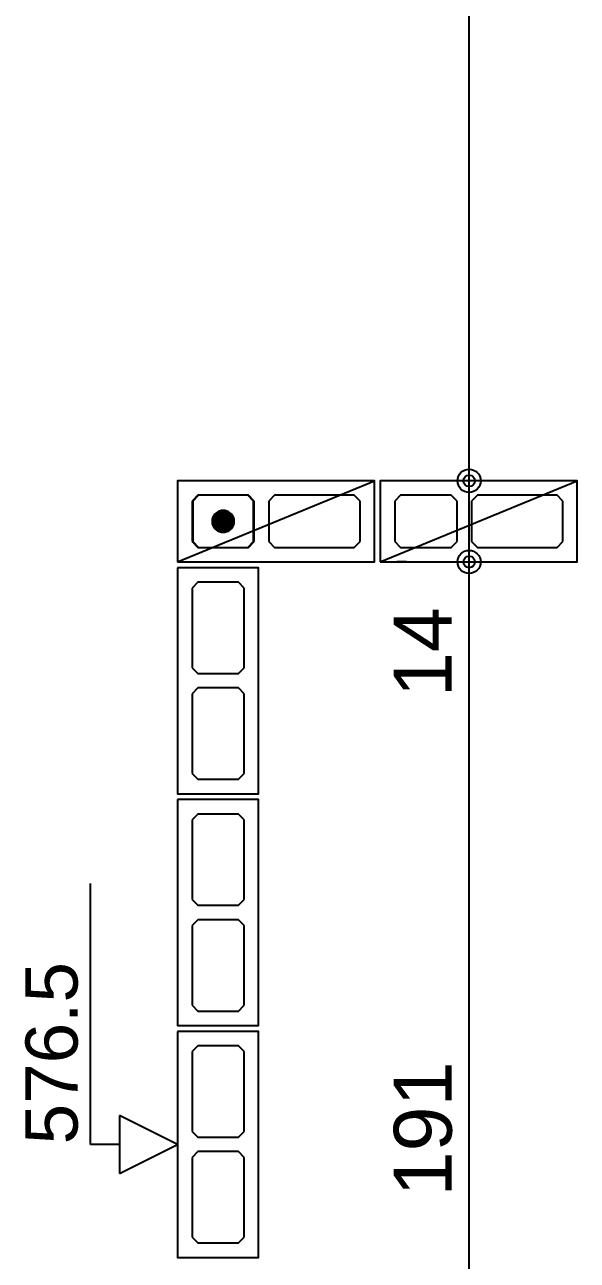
# Model space of a CAD drawing. Extents: x 0 to 119, y 0 to 84.
# Drawn here: x 40.336 to 42.244, y 59.917 to 64.181 of the extents above; entities that cross this region are included whole.
import ezdxf

# ---------------------------------------------------------------- set-up
doc = ezdxf.new("R2010")
doc.units = 0
doc.header["$MEASUREMENT"] = 0
doc.linetypes.add('ESTILO_TQS_0003', pattern=[1.5, 0.5, -0.4, 0.1, -0.5])
doc.linetypes.add('ESTILO_TQS_0005', pattern=[0.4, 0.3, -0.1])
for name, color, linetype in [('18', 6, 'CONTINUOUS'), ('27', 250, 'CONTINUOUS'), ('3', 7, 'CONTINUOUS'), ('35', 255, 'CONTINUOUS')]:
    doc.layers.add(name, color=color, linetype=linetype)
doc.styles.add('TQS_ARIAL', font='arial.ttf')

msp = doc.modelspace()

# ---------------------------------------------------------------- linework, layer by layer
at = {"layer": '18', "color": 6, "linetype": 'Continuous'}
for p, q in [((40.563704, 60.31668), (40.563704, 61.21668)), ((40.863704, 60.31668), (40.663704, 60.41668)), ((40.663704, 60.41668), (40.663704, 60.21668)), ((40.663704, 60.31668), (40.563704, 60.31668)), ((40.663704, 60.21668), (40.863704, 60.31668))]:
    msp.add_line(p, q, dxfattribs=at)
at = {"layer": '27', "color": 250, "linetype": 'ESTILO_TQS_0005'}
for points in [[(40.913704, 62.39668), (40.933704, 62.37668), (41.108704, 62.37668), (41.128704, 62.39668), (41.128704, 62.53668), (41.108704, 62.55668), (40.933704, 62.55668), (40.913704, 62.53668), (40.913704, 62.39668)], [(41.178704, 62.39668), (41.198704, 62.37668), (41.473704, 62.37668), (41.493704, 62.39668), (41.493704, 62.53668), (41.473704, 62.55668), (41.198704, 62.55668), (41.178704, 62.53668), (41.178704, 62.39668)], [(41.613704, 62.39668), (41.633704, 62.37668), (41.808704, 62.37668), (41.828704, 62.39668), (41.828704, 62.53668), (41.808704, 62.55668), (41.633704, 62.55668), (41.613704, 62.53668), (41.613704, 62.39668)], [(41.878704, 62.39668), (41.898704, 62.37668), (42.173704, 62.37668), (42.193704, 62.39668), (42.193704, 62.53668), (42.173704, 62.55668), (41.898704, 62.55668), (41.878704, 62.53668), (41.878704, 62.39668)], [(40.933704, 62.25668), (40.913704, 62.23668), (40.913704, 61.96168), (40.933704, 61.94168), (41.073704, 61.94168), (41.093704, 61.96168), (41.093704, 62.23668), (41.073704, 62.25668), (40.933704, 62.25668)], [(40.933704, 61.89168), (40.913704, 61.87168), (40.913704, 61.59668), (40.933704, 61.57668), (41.073704, 61.57668), (41.093704, 61.59668), (41.093704, 61.87168), (41.073704, 61.89168), (40.933704, 61.89168)], [(40.933704, 61.45668), (40.913704, 61.43668), (40.913704, 61.16168), (40.933704, 61.14168), (41.073704, 61.14168), (41.093704, 61.16168), (41.093704, 61.43668), (41.073704, 61.45668), (40.933704, 61.45668)], [(40.933704, 61.09168), (40.913704, 61.07168), (40.913704, 60.79668), (40.933704, 60.77668), (41.073704, 60.77668), (41.093704, 60.79668), (41.093704, 61.07168), (41.073704, 61.09168), (40.933704, 61.09168)], [(40.933704, 60.65668), (40.913704, 60.63668), (40.913704, 60.36168), (40.933704, 60.34168), (41.073704, 60.34168), (41.093704, 60.36168), (41.093704, 60.63668), (41.073704, 60.65668), (40.933704, 60.65668)], [(40.933704, 60.29168), (40.913704, 60.27168), (40.913704, 59.99668), (40.933704, 59.97668), (41.073704, 59.97668), (41.093704, 59.99668), (41.093704, 60.27168), (41.073704, 60.29168), (40.933704, 60.29168)]]:
    msp.add_lwpolyline(points, dxfattribs=at)
at = {"layer": '3', "color": 7, "linetype": 'Continuous'}
for p, q in [((40.863704, 62.32668), (41.543704, 62.60668)), ((41.563704, 62.32668), (42.243704, 62.60668)), ((40.936204, 62.55668), (40.916204, 62.53668)), ((41.106204, 62.55668), (40.936204, 62.55668)), ((41.126204, 62.53668), (41.106204, 62.55668)), ((40.916204, 62.53668), (40.916204, 62.39668)), ((41.126204, 62.39668), (41.126204, 62.53668)), ((40.916204, 62.39668), (40.936204, 62.37668)), ((41.106204, 62.37668), (41.126204, 62.39668)), ((40.936204, 62.37668), (41.106204, 62.37668))]:
    msp.add_line(p, q, dxfattribs=at)
for points in [[(40.863704, 62.32668), (41.543704, 62.32668), (41.543704, 62.60668), (40.863704, 62.60668), (40.863704, 62.32668)], [(41.563704, 62.32668), (42.243704, 62.32668), (42.243704, 62.60668), (41.563704, 62.60668), (41.563704, 62.32668)], [(41.021804, 62.46668), (41.021801, 62.466619), (41.021792, 62.466559), (41.021777, 62.4665), (41.021756, 62.466443), (41.021729, 62.466389), (41.021697, 62.466337), (41.02166, 62.466289), (41.021618, 62.466245), (41.021572, 62.466206), (41.021522, 62.466171), (41.021469, 62.466141), (41.021413, 62.466117), (41.021355, 62.466099), (41.021295, 62.466087), (41.021235, 62.466081), (41.021174, 62.466081), (41.021113, 62.466087), (41.021054, 62.466099), (41.020996, 62.466117), (41.02094, 62.466141), (41.020887, 62.466171), (41.020837, 62.466206), (41.020791, 62.466245), (41.020749, 62.466289), (41.020712, 62.466337), (41.02068, 62.466389), (41.020653, 62.466443), (41.020632, 62.4665), (41.020617, 62.466559), (41.020607, 62.466619), (41.020604, 62.46668), (41.059004, 62.46668), (41.05881, 62.470504), (41.058231, 62.474289), (41.057271, 62.477996), (41.055941, 62.481587), (41.054255, 62.485024), (41.052229, 62.488274), (41.049885, 62.491302), (41.047247, 62.494077), (41.044342, 62.496571), (41.041199, 62.498759), (41.037851, 62.500617), (41.034332, 62.502127), (41.030679, 62.503273), (41.026928, 62.504044), (41.023119, 62.504431), (41.01929, 62.504431), (41.01548, 62.504044), (41.01173, 62.503273), (41.008076, 62.502127), (41.004557, 62.500617), (41.001209, 62.498759), (40.998067, 62.496571), (40.995161, 62.494077), (40.992523, 62.491302), (40.990179, 62.488274), (40.988154, 62.485024), (40.986468, 62.481587), (40.985138, 62.477996), (40.984178, 62.474289), (40.983598, 62.470504), (40.983404, 62.46668), (41.021804, 62.46668)], [(41.020604, 62.46668), (41.020607, 62.466741), (41.020617, 62.466801), (41.020632, 62.46686), (41.020653, 62.466917), (41.02068, 62.466971), (41.020712, 62.467023), (41.020749, 62.467071), (41.020791, 62.467115), (41.020837, 62.467154), (41.020887, 62.467189), (41.02094, 62.467219), (41.020996, 62.467243), (41.021054, 62.467261), (41.021113, 62.467273), (41.021174, 62.467279), (41.021235, 62.467279), (41.021295, 62.467273), (41.021355, 62.467261), (41.021413, 62.467243), (41.021469, 62.467219), (41.021522, 62.467189), (41.021572, 62.467154), (41.021618, 62.467115), (41.02166, 62.467071), (41.021697, 62.467023), (41.021729, 62.466971), (41.021756, 62.466917), (41.021777, 62.46686), (41.021792, 62.466801), (41.021801, 62.466741), (41.021804, 62.46668), (40.983404, 62.46668), (40.983598, 62.462856), (40.984178, 62.459071), (40.985138, 62.455364), (40.986468, 62.451773), (40.988154, 62.448336), (40.990179, 62.445086), (40.992523, 62.442058), (40.995161, 62.439283), (40.998067, 62.436789), (41.001209, 62.434601), (41.004557, 62.432743), (41.008076, 62.431233), (41.01173, 62.430087), (41.01548, 62.429316), (41.01929, 62.428929), (41.023119, 62.428929), (41.026928, 62.429316), (41.030679, 62.430087), (41.034332, 62.431233), (41.037851, 62.432743), (41.041199, 62.434601), (41.044342, 62.436789), (41.047247, 62.439283), (41.049885, 62.442058), (41.052229, 62.445086), (41.054255, 62.448336), (41.055941, 62.451773), (41.057271, 62.455364), (41.058231, 62.459071), (41.05881, 62.462856), (41.059004, 62.46668), (41.020604, 62.46668)], [(40.863704, 62.30668), (40.863704, 61.52668), (41.143704, 61.52668), (41.143704, 62.30668), (40.863704, 62.30668)], [(40.863704, 61.50668), (40.863704, 60.72668), (41.143704, 60.72668), (41.143704, 61.50668), (40.863704, 61.50668)], [(40.863704, 60.70668), (40.863704, 59.92668), (41.143704, 59.92668), (41.143704, 60.70668), (40.863704, 60.70668)]]:
    msp.add_lwpolyline(points, dxfattribs=at)
msp.add_circle((41.021204, 62.46668), 0.0372, dxfattribs=at)
for points in [[(41.021804, 62.46668), (40.983598, 62.470504), (40.983404, 62.46668)], [(41.021804, 62.46668), (40.984178, 62.474289), (40.983598, 62.470504)], [(41.021804, 62.46668), (40.985138, 62.477996), (40.984178, 62.474289)], [(41.021804, 62.46668), (40.986468, 62.481587), (40.985138, 62.477996)], [(41.021804, 62.46668), (40.988154, 62.485024), (40.986468, 62.481587)], [(41.021804, 62.46668), (40.990179, 62.488274), (40.988154, 62.485024)], [(41.021804, 62.46668), (40.992523, 62.491302), (40.990179, 62.488274)], [(41.021804, 62.46668), (40.995161, 62.494077), (40.992523, 62.491302)], [(41.021804, 62.46668), (40.998067, 62.496571), (40.995161, 62.494077)], [(41.021804, 62.46668), (41.001209, 62.498759), (40.998067, 62.496571)], [(41.021804, 62.46668), (41.004557, 62.500617), (41.001209, 62.498759)], [(41.021804, 62.46668), (41.008076, 62.502127), (41.004557, 62.500617)], [(41.021804, 62.46668), (41.01173, 62.503273), (41.008076, 62.502127)], [(41.021804, 62.46668), (41.01548, 62.504044), (41.01173, 62.503273)], [(41.021804, 62.46668), (41.01929, 62.504431), (41.01548, 62.504044)], [(41.021804, 62.46668), (41.023119, 62.504431), (41.01929, 62.504431)], [(41.059004, 62.46668), (41.023119, 62.504431), (41.021804, 62.46668)], [(41.059004, 62.46668), (41.026928, 62.504044), (41.023119, 62.504431)], [(41.059004, 62.46668), (41.030679, 62.503273), (41.026928, 62.504044)], [(41.059004, 62.46668), (41.034332, 62.502127), (41.030679, 62.503273)], [(41.059004, 62.46668), (41.037851, 62.500617), (41.034332, 62.502127)], [(41.059004, 62.46668), (41.041199, 62.498759), (41.037851, 62.500617)], [(41.059004, 62.46668), (41.044342, 62.496571), (41.041199, 62.498759)], [(41.059004, 62.46668), (41.047247, 62.494077), (41.044342, 62.496571)], [(41.059004, 62.46668), (41.049885, 62.491302), (41.047247, 62.494077)], [(41.059004, 62.46668), (41.052229, 62.488274), (41.049885, 62.491302)], [(41.059004, 62.46668), (41.054255, 62.485024), (41.052229, 62.488274)], [(41.059004, 62.46668), (41.055941, 62.481587), (41.054255, 62.485024)], [(41.059004, 62.46668), (41.057271, 62.477996), (41.055941, 62.481587)], [(41.059004, 62.46668), (41.058231, 62.474289), (41.057271, 62.477996)], [(41.059004, 62.46668), (41.05881, 62.470504), (41.058231, 62.474289)], [(41.020604, 62.46668), (40.983404, 62.46668), (40.983598, 62.462856)], [(41.020604, 62.46668), (40.983598, 62.462856), (40.984178, 62.459071)], [(41.020604, 62.46668), (40.984178, 62.459071), (40.985138, 62.455364)], [(41.020604, 62.46668), (40.985138, 62.455364), (40.986468, 62.451773)], [(41.020604, 62.46668), (40.986468, 62.451773), (40.988154, 62.448336)], [(41.020604, 62.46668), (40.988154, 62.448336), (40.990179, 62.445086)], [(41.020604, 62.46668), (40.990179, 62.445086), (40.992523, 62.442058)], [(41.020604, 62.46668), (40.992523, 62.442058), (40.995161, 62.439283)], [(41.020604, 62.46668), (40.995161, 62.439283), (40.998067, 62.436789)], [(41.020604, 62.46668), (40.998067, 62.436789), (41.001209, 62.434601)], [(41.020604, 62.46668), (41.001209, 62.434601), (41.004557, 62.432743)], [(41.020604, 62.46668), (41.004557, 62.432743), (41.008076, 62.431233)], [(41.020604, 62.46668), (41.008076, 62.431233), (41.01173, 62.430087)], [(41.020604, 62.46668), (41.01173, 62.430087), (41.01548, 62.429316)], [(41.020604, 62.46668), (41.01548, 62.429316), (41.01929, 62.428929)], [(41.020604, 62.46668), (41.01929, 62.428929), (41.023119, 62.428929)], [(41.020837, 62.467154), (41.020632, 62.46686), (41.020604, 62.46668)], [(41.020837, 62.467154), (41.020604, 62.46668), (41.020604, 62.46668)], [(41.020837, 62.467154), (41.020604, 62.46668), (41.020604, 62.46668)], [(41.020837, 62.467154), (41.020604, 62.46668), (41.020604, 62.46668)], [(41.020837, 62.467154), (41.020604, 62.46668), (41.020604, 62.46668)], [(41.020837, 62.467154), (41.020604, 62.46668), (41.020604, 62.46668)], [(41.020837, 62.467154), (41.020604, 62.46668), (41.020604, 62.46668)], [(41.020837, 62.467154), (41.020604, 62.46668), (41.020604, 62.46668)], [(41.020837, 62.467154), (41.020604, 62.46668), (41.020604, 62.46668)], [(41.020837, 62.467154), (41.020604, 62.46668), (41.020604, 62.46668)], [(41.020837, 62.467154), (41.020604, 62.46668), (41.020604, 62.46668)], [(41.020837, 62.467154), (41.020604, 62.46668), (41.020604, 62.46668)], [(41.020837, 62.467154), (41.020604, 62.46668), (41.020604, 62.46668)], [(41.020837, 62.467154), (41.020604, 62.46668), (41.020604, 62.46668)], [(41.020837, 62.467154), (41.020604, 62.46668), (41.020604, 62.46668)], [(41.020837, 62.467154), (41.020604, 62.46668), (41.020604, 62.46668)], [(41.020837, 62.467154), (41.020604, 62.46668), (41.020604, 62.46668)], [(41.020837, 62.467154), (41.020604, 62.46668), (41.020604, 62.46668)], [(41.020837, 62.467154), (41.020604, 62.46668), (41.020604, 62.46668)], [(41.020837, 62.467154), (41.020604, 62.46668), (41.020604, 62.46668)], [(41.020837, 62.467154), (41.020604, 62.46668), (41.020604, 62.46668)], [(41.020837, 62.467154), (41.020604, 62.46668), (41.020604, 62.46668)], [(41.020837, 62.467154), (41.020604, 62.46668), (41.020604, 62.46668)], [(41.020604, 62.46668), (41.023119, 62.428929), (41.059004, 62.46668)], [(41.020837, 62.467154), (41.02068, 62.466971), (41.020632, 62.46686)], [(41.020837, 62.467154), (41.020712, 62.467023), (41.02068, 62.466971)], [(41.020837, 62.467154), (41.020749, 62.467071), (41.020712, 62.467023)], [(41.020837, 62.467154), (41.020791, 62.467115), (41.020749, 62.467071)], [(41.020837, 62.467154), (41.020837, 62.467154), (41.020791, 62.467115)], [(41.020837, 62.467154), (41.020791, 62.467115), (41.020791, 62.467115)], [(41.020837, 62.467154), (41.020837, 62.467154), (41.020837, 62.467154)], [(41.021804, 62.46668), (41.021572, 62.466206), (41.021572, 62.466206)], [(41.021804, 62.46668), (41.021572, 62.466206), (41.021572, 62.466206)], [(41.021804, 62.46668), (41.021572, 62.466206), (41.021618, 62.466245)], [(41.021804, 62.46668), (41.021618, 62.466245), (41.021618, 62.466245)], [(41.021804, 62.46668), (41.021618, 62.466245), (41.02166, 62.466289)], [(41.021804, 62.46668), (41.02166, 62.466289), (41.021697, 62.466337)], [(41.021804, 62.46668), (41.021697, 62.466337), (41.021729, 62.466389)], [(41.021804, 62.46668), (41.021729, 62.466389), (41.021777, 62.4665)], [(41.021804, 62.46668), (41.021777, 62.4665), (41.021804, 62.46668)], [(41.021804, 62.46668), (41.021804, 62.46668), (41.021804, 62.46668)], [(41.021804, 62.46668), (41.021804, 62.46668), (41.021804, 62.46668)], [(41.021804, 62.46668), (41.021804, 62.46668), (41.021804, 62.46668)], [(41.021804, 62.46668), (41.021804, 62.46668), (41.021804, 62.46668)], [(41.021804, 62.46668), (41.021804, 62.46668), (41.021804, 62.46668)], [(41.021804, 62.46668), (41.021804, 62.46668), (41.021804, 62.46668)], [(41.021804, 62.46668), (41.021804, 62.46668), (41.021804, 62.46668)], [(41.021804, 62.46668), (41.021804, 62.46668), (41.021804, 62.46668)], [(41.021804, 62.46668), (41.021804, 62.46668), (41.021804, 62.46668)], [(41.021804, 62.46668), (41.021804, 62.46668), (41.021804, 62.46668)], [(41.021804, 62.46668), (41.021804, 62.46668), (41.021804, 62.46668)], [(41.021804, 62.46668), (41.021804, 62.46668), (41.021804, 62.46668)], [(41.021804, 62.46668), (41.021804, 62.46668), (41.021804, 62.46668)], [(41.021804, 62.46668), (41.021804, 62.46668), (41.021804, 62.46668)], [(41.021804, 62.46668), (41.021804, 62.46668), (41.021804, 62.46668)], [(41.021804, 62.46668), (41.021804, 62.46668), (41.021804, 62.46668)], [(41.021804, 62.46668), (41.021804, 62.46668), (41.021804, 62.46668)], [(41.021804, 62.46668), (41.021804, 62.46668), (41.021804, 62.46668)], [(41.021804, 62.46668), (41.021804, 62.46668), (41.021804, 62.46668)], [(41.021804, 62.46668), (41.021804, 62.46668), (41.021804, 62.46668)], [(41.021804, 62.46668), (41.021804, 62.46668), (41.021804, 62.46668)], [(41.059004, 62.46668), (41.023119, 62.428929), (41.026928, 62.429316)], [(41.059004, 62.46668), (41.026928, 62.429316), (41.030679, 62.430087)], [(41.059004, 62.46668), (41.030679, 62.430087), (41.034332, 62.431233)], [(41.059004, 62.46668), (41.034332, 62.431233), (41.037851, 62.432743)], [(41.059004, 62.46668), (41.037851, 62.432743), (41.041199, 62.434601)], [(41.059004, 62.46668), (41.041199, 62.434601), (41.044342, 62.436789)], [(41.059004, 62.46668), (41.044342, 62.436789), (41.047247, 62.439283)], [(41.059004, 62.46668), (41.047247, 62.439283), (41.049885, 62.442058)], [(41.059004, 62.46668), (41.049885, 62.442058), (41.052229, 62.445086)], [(41.059004, 62.46668), (41.052229, 62.445086), (41.054255, 62.448336)], [(41.059004, 62.46668), (41.054255, 62.448336), (41.055941, 62.451773)], [(41.059004, 62.46668), (41.055941, 62.451773), (41.057271, 62.455364)], [(41.059004, 62.46668), (41.057271, 62.455364), (41.058231, 62.459071)], [(41.059004, 62.46668), (41.058231, 62.459071), (41.05881, 62.462856)]]:
    msp.add_solid(points, dxfattribs=at)
at = {"layer": '35', "color": 255, "linetype": 'Continuous'}
for p, q in [((41.87031, 62.35668), (41.87031, 72.47668)), ((41.87031, 62.07668), (41.87031, 62.85668)), ((41.653704, 62.60668), (41.62031, 62.60668)), ((41.653704, 62.60668), (41.62031, 62.60668)), ((41.903704, 62.60668), (41.903704, 62.60668)), ((41.903704, 62.60668), (41.903704, 62.60668)), ((41.87031, 58.25668), (41.87031, 62.57668)), ((41.653704, 62.32668), (41.62031, 62.32668)), ((41.653704, 62.32668), (41.62031, 62.32668)), ((41.903704, 62.32668), (41.903704, 62.32668)), ((41.903704, 62.32668), (41.903704, 62.32668))]:
    msp.add_line(p, q, dxfattribs=at)
for centre, radius in [((41.87031, 62.60668), 0.04), ((41.87031, 62.60668), 0.04), ((41.87031, 62.60668), 0.02), ((41.87031, 62.60668), 0.02), ((41.87031, 62.32668), 0.04), ((41.87031, 62.32668), 0.04), ((41.87031, 62.32668), 0.02), ((41.87031, 62.32668), 0.02)]:
    msp.add_circle(centre, radius, dxfattribs=at)

# ---------------------------------------------------------------- texts
at = {"layer": '18', "color": 6, "linetype": 'ESTILO_TQS_0003', "style": 'TQS_ARIAL'}
msp.add_text('576.5', height=0.18, rotation=90, dxfattribs=at).set_placement((40.518704, 60.31668))
at = {"layer": '35', "color": 255, "linetype": 'Continuous', "style": 'TQS_ARIAL'}
for s, p in [('14', (41.81031, 61.860013)), ('191', (41.81031, 60.13668))]:
    msp.add_text(s, height=0.2, rotation=90, dxfattribs=at).set_placement(p)

doc.saveas('drawing.dxf')
